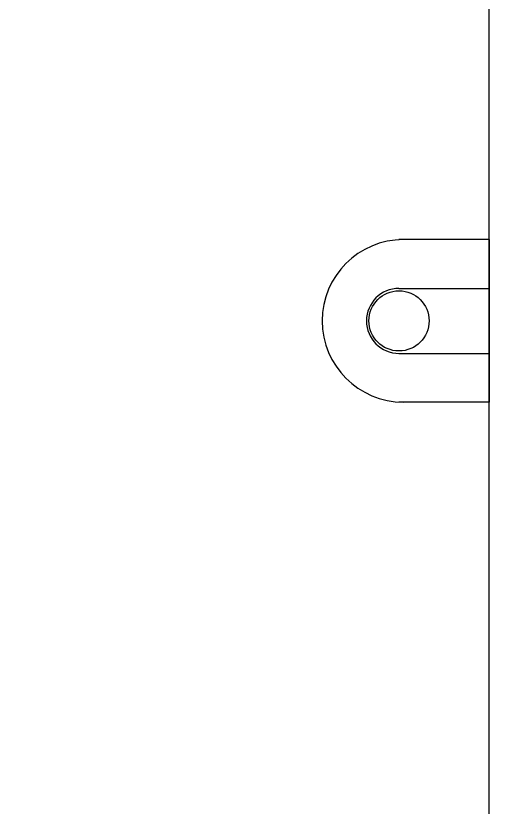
# Model space of a CAD drawing. Extents: x -4358 to 1981, y -50 to 2478.
# Drawn here: x -2500 to -2180, y 678 to 1214 of the extents above; entities that cross this region are included whole.
import ezdxf

# ---------------------------------------------------------------- set-up
doc = ezdxf.new("R2010")
doc.units = 0
doc.header["$LTSCALE"] = 20
doc.header["$MEASUREMENT"] = 0
doc.layers.add('4', color=4, linetype='CONTINUOUS')
doc.layers.add('6', color=6, linetype='CONTINUOUS')

msp = doc.modelspace()

# ---------------------------------------------------------------- linework, layer by layer
at = {"layer": '4'}
for p, q in [((-2179.57, 1062.62), (-2240.57, 1062.62)), ((-2179.57, 1062.62), (-2179.57, 952.62)), ((-2240.57, 1029.62), (-2179.57, 1029.62)), ((-2240.57, 985.62), (-2179.57, 985.62)), ((-2179.57, 952.62), (-2240.57, 952.62))]:
    msp.add_line(p, q, dxfattribs=at)
msp.add_circle((-2240.57, 1007.62), 20.38, dxfattribs=at)
for centre, radius in [((-2237.57, 1007.62), 55), ((-2240.57, 1007.62), 22)]:
    msp.add_arc(centre, radius, 90, 270, dxfattribs=at)
at = {"layer": '6'}
msp.add_lwpolyline([(-3107.07, 2222.65), (-4107.07, 2222.65), (-4107.07, 297.62), (-2179.57, 297.62), (-2179.57, 1322.62)], dxfattribs=at)

doc.saveas('drawing.dxf')
